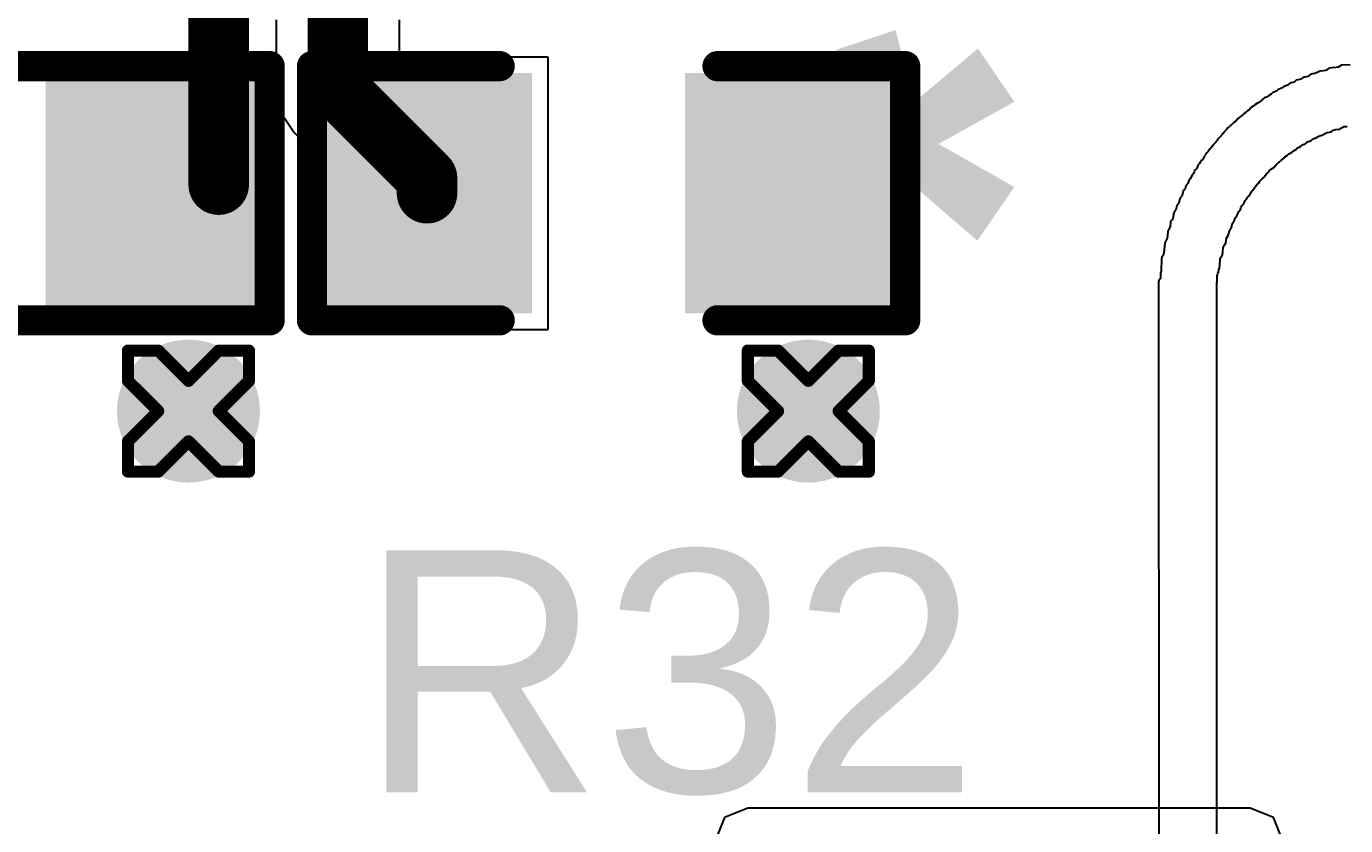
# Model space of a CAD drawing. Header units: inches. Extents: x -0.2 to 17.4, y -0.2 to 2.6.
# Drawn here: x 0.4288 to 0.6468, y 0.7425 to 0.8746 of the extents above; entities that cross this region are included whole.
import ezdxf

# ---------------------------------------------------------------- set-up
doc = ezdxf.new("R2010")
doc.units = ezdxf.units.IN
doc.header["$MEASUREMENT"] = 0
for name, color, linetype in [('Bottom Layer', 5, 'Continuous'), ('Bottom Overlay', 54, 'Continuous'), ('Drill Drawing', 1, 'Continuous'), ('Top Layer', 1, 'Continuous'), ('Top Overlay', 2, 'Continuous'), ('Top Paste', 8, 'Continuous'), ('Top Solder', 216, 'Continuous'), ('Via Holes', 16, 'Continuous')]:
    doc.layers.add(name, color=color, linetype=linetype)
doc.styles.add('Arial', font='', dxfattribs={"height": 0.2})
doc.styles.add('Arial_Bold', font='', dxfattribs={"height": 0.2})
doc.styles.get('Arial').set_extended_font_data('Arial')
doc.styles.get('Arial_Bold').set_extended_font_data('Arial', bold=True)

# ---------------------------------------------------------------- blocks, each defined once
blk = doc.blocks.new('R___0603_39')
at = {"layer": 'Top Layer'}
for points in [[(-0.015, 0.0175), (-0.015, -0.0175), (-0.045, -0.0175), (-0.045, 0.0175)], [(0.045, 0.0175), (0.045, -0.0175), (0.015, -0.0175), (0.015, 0.0175)]]:
    blk.add_hatch(color=1, dxfattribs=at).paths.add_polyline_path(points)
at = {"layer": 'Top Paste'}
for points in [[(-0.015, 0.0175), (-0.015, -0.0175), (-0.045, -0.0175), (-0.045, 0.0175)], [(0.045, 0.0175), (0.045, -0.0175), (0.015, -0.0175), (0.015, 0.0175)]]:
    blk.add_hatch(color=8, dxfattribs=at).paths.add_polyline_path(points)
at = {"layer": 'Top Solder'}
for points in [[(-0.011, 0.0215), (-0.011, -0.0215), (-0.049, -0.0215), (-0.049, 0.0215)], [(0.049, 0.0215), (0.049, -0.0215), (0.011, -0.0215), (0.011, 0.0215)]]:
    blk.add_hatch(color=216, dxfattribs=at).paths.add_polyline_path(points)
at = {"layer": 'Top Overlay'}
for points in [[(-0.048, 0.021, 0.005, 0.005, 0), (0.048, 0.021, 0.005, 0.005, 0)], [(-0.048, -0.021, 0.005, 0.005, 0), (-0.048, 0.021, 0.005, 0.005, 0)], [(0.048, -0.021, 0.005, 0.005, 0), (0.048, 0.021, 0.005, 0.005, 0)], [(-0.048, -0.021, 0.005, 0.005, 0), (0.048, -0.021, 0.005, 0.005, 0)]]:
    blk.add_lwpolyline(points, format="xyseb", dxfattribs=at)
for points in [[(-0.04925, 0.021, 0.0025, 0.0025, 1), (-0.04675, 0.021, 0.0025, 0.0025, 1)], [(-0.04925, 0.021, 0.0025, 0.0025, 1), (-0.04675, 0.021, 0.0025, 0.0025, 1)], [(0.04675, 0.021, 0.0025, 0.0025, 1), (0.04925, 0.021, 0.0025, 0.0025, 1)], [(0.04675, 0.021, 0.0025, 0.0025, 1), (0.04925, 0.021, 0.0025, 0.0025, 1)], [(-0.04925, -0.021, 0.0025, 0.0025, 1), (-0.04675, -0.021, 0.0025, 0.0025, 1)], [(-0.04925, -0.021, 0.0025, 0.0025, 1), (-0.04675, -0.021, 0.0025, 0.0025, 1)], [(0.04675, -0.021, 0.0025, 0.0025, 1), (0.04925, -0.021, 0.0025, 0.0025, 1)], [(0.04675, -0.021, 0.0025, 0.0025, 1), (0.04925, -0.021, 0.0025, 0.0025, 1)]]:
    blk.add_lwpolyline(points, format="xyseb", close=True, dxfattribs=at)
blk = doc.blocks.new('C___0603_99')
at = {"layer": 'Top Layer'}
for points in [[(-0.015, 0.0175), (-0.015, -0.0175), (-0.045, -0.0175), (-0.045, 0.0175)], [(0.045, 0.0175), (0.045, -0.0175), (0.015, -0.0175), (0.015, 0.0175)]]:
    blk.add_hatch(color=1, dxfattribs=at).paths.add_polyline_path(points)
at = {"layer": 'Top Paste'}
for points in [[(-0.015, 0.0175), (-0.015, -0.0175), (-0.045, -0.0175), (-0.045, 0.0175)], [(0.045, 0.0175), (0.045, -0.0175), (0.015, -0.0175), (0.015, 0.0175)]]:
    blk.add_hatch(color=8, dxfattribs=at).paths.add_polyline_path(points)
at = {"layer": 'Top Solder'}
for points in [[(-0.01264, 0.01986), (-0.01264, -0.01986), (-0.04736, -0.01986), (-0.04736, 0.01986)], [(0.04736, 0.01986), (0.04736, -0.01986), (0.01264, -0.01986), (0.01264, 0.01986)]]:
    blk.add_hatch(color=216, dxfattribs=at).paths.add_polyline_path(points)
at = {"layer": 'Top Overlay'}
for points in [[(-0.018, 0.021, 0.005, 0.005, 0), (-0.049, 0.021, 0.005, 0.005, 0)], [(-0.049, 0.021, 0.005, 0.005, 0), (-0.049, -0.021, 0.005, 0.005, 0)], [(0.049, 0.021, 0.005, 0.005, 0), (0.018, 0.021, 0.005, 0.005, 0)], [(0.049, 0.021, 0.005, 0.005, 0), (0.049, -0.021, 0.005, 0.005, 0)], [(-0.018, -0.021, 0.005, 0.005, 0), (-0.049, -0.021, 0.005, 0.005, 0)], [(0.049, -0.021, 0.005, 0.005, 0), (0.018, -0.021, 0.005, 0.005, 0)]]:
    blk.add_lwpolyline(points, format="xyseb", dxfattribs=at)
for points in [[(-0.05025, 0.021, 0.0025, 0.0025, 1), (-0.04775, 0.021, 0.0025, 0.0025, 1)], [(-0.05025, 0.021, 0.0025, 0.0025, 1), (-0.04775, 0.021, 0.0025, 0.0025, 1)], [(-0.01925, 0.021, 0.0025, 0.0025, 1), (-0.01675, 0.021, 0.0025, 0.0025, 1)], [(0.01675, 0.021, 0.0025, 0.0025, 1), (0.01925, 0.021, 0.0025, 0.0025, 1)], [(0.04775, 0.021, 0.0025, 0.0025, 1), (0.05025, 0.021, 0.0025, 0.0025, 1)], [(0.04775, 0.021, 0.0025, 0.0025, 1), (0.05025, 0.021, 0.0025, 0.0025, 1)], [(-0.05025, -0.021, 0.0025, 0.0025, 1), (-0.04775, -0.021, 0.0025, 0.0025, 1)], [(-0.05025, -0.021, 0.0025, 0.0025, 1), (-0.04775, -0.021, 0.0025, 0.0025, 1)], [(-0.01925, -0.021, 0.0025, 0.0025, 1), (-0.01675, -0.021, 0.0025, 0.0025, 1)], [(0.01675, -0.021, 0.0025, 0.0025, 1), (0.01925, -0.021, 0.0025, 0.0025, 1)], [(0.04775, -0.021, 0.0025, 0.0025, 1), (0.05025, -0.021, 0.0025, 0.0025, 1)], [(0.04775, -0.021, 0.0025, 0.0025, 1), (0.05025, -0.021, 0.0025, 0.0025, 1)]]:
    blk.add_lwpolyline(points, format="xyseb", close=True, dxfattribs=at)

msp = doc.modelspace()

# ---------------------------------------------------------------- hatches: boundary and pattern name
at = {"layer": 'Bottom Layer'}
h = msp.add_hatch(color=5, dxfattribs=at)
edge = h.paths.add_edge_path()
edge.add_arc((0.45559, 0.811), 0.01181, 0, 360)
h = msp.add_hatch(color=5, dxfattribs=at)
edge = h.paths.add_edge_path()
edge.add_arc((0.558, 0.811), 0.01181, 0, 360)
at = {"layer": 'Top Layer'}
h = msp.add_hatch(color=1, dxfattribs=at)
edge = h.paths.add_edge_path()
edge.add_arc((0.45559, 0.811), 0.01181, 0, 360)
h = msp.add_hatch(color=1, dxfattribs=at)
edge = h.paths.add_edge_path()
edge.add_arc((0.558, 0.811), 0.01181, 0, 360)
at = {"layer": 'Via Holes'}
h = msp.add_hatch(color=7, dxfattribs=at)
edge = h.paths.add_edge_path()
edge.add_arc((0.45559, 0.811), 0.00591, 0, 360)
h = msp.add_hatch(color=7, dxfattribs=at)
edge = h.paths.add_edge_path()
edge.add_arc((0.558, 0.811), 0.00591, 0, 360)

# ---------------------------------------------------------------- linework, layer by layer
at = {"layer": 'Bottom Overlay'}
for p, q in [((0.64384, 0.8675), (0.64374, 0.8674)), ((0.64395, 0.86755), (0.64384, 0.8675)), ((0.64405, 0.86766), (0.64395, 0.86755)), ((0.64451, 0.86771), (0.64405, 0.86766)), ((0.64519, 0.86776), (0.64451, 0.86771)), ((0.64555, 0.86781), (0.64519, 0.86776)), ((0.64611, 0.86817), (0.64555, 0.86781)), ((0.64751, 0.86823), (0.64611, 0.86817)), ((0.63826, 0.86538), (0.63775, 0.86523)), ((0.63842, 0.86554), (0.63826, 0.86538)), ((0.6386, 0.86567), (0.63842, 0.86554)), ((0.63894, 0.86575), (0.6386, 0.86567)), ((0.63935, 0.86585), (0.63894, 0.86575)), ((0.63943, 0.86593), (0.63935, 0.86585)), ((0.63974, 0.86613), (0.63943, 0.86593)), ((0.63994, 0.86619), (0.63974, 0.86613)), ((0.64038, 0.86626), (0.63994, 0.86619)), ((0.64064, 0.86637), (0.64038, 0.86626)), ((0.64072, 0.86644), (0.64064, 0.86637)), ((0.64103, 0.86665), (0.64072, 0.86644)), ((0.64131, 0.86673), (0.64103, 0.86665)), ((0.64167, 0.86678), (0.64131, 0.86673)), ((0.64255, 0.86719), (0.64167, 0.86678)), ((0.64312, 0.86724), (0.64255, 0.86719)), ((0.64348, 0.8673), (0.64312, 0.86724)), ((0.64374, 0.8674), (0.64348, 0.8673)), ((0.63403, 0.86311), (0.63367, 0.86285)), ((0.63449, 0.86337), (0.63403, 0.86311)), ((0.63475, 0.86363), (0.63449, 0.86337)), ((0.63532, 0.86384), (0.63475, 0.86363)), ((0.63558, 0.86409), (0.63532, 0.86384)), ((0.63576, 0.86422), (0.63558, 0.86409)), ((0.63604, 0.8643), (0.63576, 0.86422)), ((0.6363, 0.8644), (0.63604, 0.8643)), ((0.63653, 0.86464), (0.6363, 0.8644)), ((0.63687, 0.86477), (0.63653, 0.86464)), ((0.63723, 0.86487), (0.63687, 0.86477)), ((0.63739, 0.86502), (0.63723, 0.86487)), ((0.63775, 0.86523), (0.63739, 0.86502)), ((0.63124, 0.8612), (0.63083, 0.86079)), ((0.6315, 0.86136), (0.63124, 0.8612)), ((0.63176, 0.86161), (0.6315, 0.86136)), ((0.63222, 0.86187), (0.63176, 0.86161)), ((0.63232, 0.86192), (0.63222, 0.86187)), ((0.63253, 0.86213), (0.63232, 0.86192)), ((0.63289, 0.86234), (0.63253, 0.86213)), ((0.633, 0.86239), (0.63289, 0.86234)), ((0.63302, 0.86247), (0.633, 0.86239)), ((0.6332, 0.86265), (0.63302, 0.86247)), ((0.63338, 0.86278), (0.6332, 0.86265)), ((0.63367, 0.86285), (0.63338, 0.86278)), ((0.6285, 0.85888), (0.62822, 0.85864)), ((0.62861, 0.85893), (0.6285, 0.85888)), ((0.62897, 0.85929), (0.62861, 0.85893)), ((0.62907, 0.85934), (0.62897, 0.85929)), ((0.62915, 0.85942), (0.62907, 0.85934)), ((0.6292, 0.85952), (0.62915, 0.85942)), ((0.62938, 0.8597), (0.6292, 0.85952)), ((0.62974, 0.85991), (0.62938, 0.8597)), ((0.63, 0.86017), (0.62974, 0.85991)), ((0.63026, 0.86032), (0.63, 0.86017)), ((0.63057, 0.86063), (0.63026, 0.86032)), ((0.63083, 0.86079), (0.63057, 0.86063)), ((0.62644, 0.85676), (0.6262, 0.85653)), ((0.62667, 0.85704), (0.62644, 0.85676)), ((0.62672, 0.85715), (0.62667, 0.85704)), ((0.62713, 0.85756), (0.62672, 0.85715)), ((0.62726, 0.85774), (0.62713, 0.85756)), ((0.62737, 0.85779), (0.62726, 0.85774)), ((0.6277, 0.85813), (0.62737, 0.85779)), ((0.62775, 0.85823), (0.6277, 0.85813)), ((0.62783, 0.85826), (0.62775, 0.85823)), ((0.62822, 0.85864), (0.62783, 0.85826)), ((0.6426, 0.85655), (0.64302, 0.8566)), ((0.64302, 0.8566), (0.64338, 0.85686)), ((0.64338, 0.85686), (0.64374, 0.85702)), ((0.64374, 0.85702), (0.64436, 0.85712)), ((0.64436, 0.85712), (0.64464, 0.85735)), ((0.64464, 0.85735), (0.64472, 0.85743)), ((0.64472, 0.85743), (0.64508, 0.85753)), ((0.64508, 0.85753), (0.64581, 0.85759)), ((0.64581, 0.85759), (0.64617, 0.85784)), ((0.64617, 0.85784), (0.64653, 0.858)), ((0.64653, 0.858), (0.64704, 0.85805)), ((0.62442, 0.85444), (0.62434, 0.85436)), ((0.62453, 0.85449), (0.62442, 0.85444)), ((0.62481, 0.85487), (0.62453, 0.85449)), ((0.62486, 0.85498), (0.62481, 0.85487)), ((0.62527, 0.85539), (0.62486, 0.85498)), ((0.62533, 0.85549), (0.62527, 0.85539)), ((0.62553, 0.8557), (0.62533, 0.85549)), ((0.62574, 0.85606), (0.62553, 0.8557)), ((0.62597, 0.85629), (0.62574, 0.85606)), ((0.62608, 0.85635), (0.62597, 0.85629)), ((0.62615, 0.85642), (0.62608, 0.85635)), ((0.6262, 0.85653), (0.62615, 0.85642)), ((0.6387, 0.85436), (0.63873, 0.85444)), ((0.63873, 0.85444), (0.63909, 0.85459)), ((0.63909, 0.85459), (0.63935, 0.85475)), ((0.63935, 0.85475), (0.63961, 0.855)), ((0.63961, 0.855), (0.6401, 0.85518)), ((0.6401, 0.85518), (0.64023, 0.85531)), ((0.64023, 0.85531), (0.64033, 0.85537)), ((0.64033, 0.85537), (0.64043, 0.85547)), ((0.64043, 0.85547), (0.641, 0.85567)), ((0.641, 0.85567), (0.64111, 0.85578)), ((0.64111, 0.85578), (0.64121, 0.85583)), ((0.64121, 0.85583), (0.64131, 0.85593)), ((0.64131, 0.85593), (0.64203, 0.85619)), ((0.64203, 0.85619), (0.64224, 0.8564)), ((0.64224, 0.8564), (0.6426, 0.85655)), ((0.6228, 0.85224), (0.62259, 0.85188)), ((0.62285, 0.85234), (0.6228, 0.85224)), ((0.62292, 0.85242), (0.62285, 0.85234)), ((0.62303, 0.85247), (0.62292, 0.85242)), ((0.62316, 0.8526), (0.62303, 0.85247)), ((0.62342, 0.85307), (0.62316, 0.8526)), ((0.62347, 0.85317), (0.62342, 0.85307)), ((0.62362, 0.85332), (0.62347, 0.85317)), ((0.62383, 0.85369), (0.62362, 0.85332)), ((0.62403, 0.85389), (0.62383, 0.85369)), ((0.62429, 0.85425), (0.62403, 0.85389)), ((0.62434, 0.85436), (0.62429, 0.85425)), ((0.63573, 0.85216), (0.63584, 0.85221)), ((0.63584, 0.85221), (0.6361, 0.85247)), ((0.6361, 0.85247), (0.6362, 0.85252)), ((0.6362, 0.85252), (0.63656, 0.85278)), ((0.63656, 0.85278), (0.63669, 0.85296)), ((0.63669, 0.85296), (0.63713, 0.85325)), ((0.63713, 0.85325), (0.63739, 0.85351)), ((0.63739, 0.85351), (0.63793, 0.85379)), ((0.63793, 0.85379), (0.63798, 0.85389)), ((0.63798, 0.85389), (0.63806, 0.85397)), ((0.63806, 0.85397), (0.63816, 0.85402)), ((0.63816, 0.85402), (0.63863, 0.85428)), ((0.63863, 0.85428), (0.6387, 0.85436)), ((0.6214, 0.85002), (0.6213, 0.84976)), ((0.62163, 0.85025), (0.6214, 0.85002)), ((0.62174, 0.85051), (0.62163, 0.85025)), ((0.62181, 0.85079), (0.62174, 0.85051)), ((0.62194, 0.85092), (0.62181, 0.85079)), ((0.62212, 0.85105), (0.62194, 0.85092)), ((0.62218, 0.85116), (0.62212, 0.85105)), ((0.62225, 0.85123), (0.62218, 0.85116)), ((0.62233, 0.85157), (0.62225, 0.85123)), ((0.62243, 0.85167), (0.62233, 0.85157)), ((0.62249, 0.85178), (0.62243, 0.85167)), ((0.62259, 0.85188), (0.62249, 0.85178)), ((0.63349, 0.84992), (0.63372, 0.8502)), ((0.63372, 0.8502), (0.6339, 0.85038)), ((0.6339, 0.85038), (0.63395, 0.85048)), ((0.63395, 0.85048), (0.63418, 0.85077)), ((0.63418, 0.85077), (0.63447, 0.851)), ((0.63447, 0.851), (0.63488, 0.85126)), ((0.63488, 0.85126), (0.63511, 0.85154)), ((0.63511, 0.85154), (0.63522, 0.85165)), ((0.63522, 0.85165), (0.63532, 0.8517)), ((0.63532, 0.8517), (0.6354, 0.85178)), ((0.6354, 0.85178), (0.63545, 0.85188)), ((0.63545, 0.85188), (0.63573, 0.85216)), ((0.62032, 0.84806), (0.62026, 0.84775)), ((0.62042, 0.84831), (0.62032, 0.84806)), ((0.6207, 0.8486), (0.62042, 0.84831)), ((0.62083, 0.84893), (0.6207, 0.8486)), ((0.62094, 0.84919), (0.62083, 0.84893)), ((0.62099, 0.8493), (0.62094, 0.84919)), ((0.62109, 0.8494), (0.62099, 0.8493)), ((0.6213, 0.84976), (0.62109, 0.8494)), ((0.63142, 0.84749), (0.63163, 0.84785)), ((0.63163, 0.84785), (0.63194, 0.84816)), ((0.63194, 0.84816), (0.63199, 0.84826)), ((0.63199, 0.84826), (0.63217, 0.8485)), ((0.63217, 0.8485), (0.63227, 0.84855)), ((0.63227, 0.84855), (0.63245, 0.84873)), ((0.63245, 0.84873), (0.63261, 0.84899)), ((0.63261, 0.84899), (0.63292, 0.8493)), ((0.63292, 0.8493), (0.63297, 0.8494)), ((0.63297, 0.8494), (0.6332, 0.84963)), ((0.6332, 0.84963), (0.63331, 0.84968)), ((0.63331, 0.84968), (0.63344, 0.84981)), ((0.63344, 0.84981), (0.63349, 0.84992)), ((0.61933, 0.84594), (0.61926, 0.8456)), ((0.61949, 0.8463), (0.61933, 0.84594)), ((0.61959, 0.8464), (0.61949, 0.8463)), ((0.61964, 0.84651), (0.61959, 0.8464)), ((0.61975, 0.84661), (0.61964, 0.84651)), ((0.6198, 0.84692), (0.61975, 0.84661)), ((0.61985, 0.84713), (0.6198, 0.84692)), ((0.61995, 0.84739), (0.61985, 0.84713)), ((0.62003, 0.84746), (0.61995, 0.84739)), ((0.62026, 0.84775), (0.62003, 0.84746)), ((0.63005, 0.84555), (0.63016, 0.84581)), ((0.63016, 0.84581), (0.63039, 0.84604)), ((0.63039, 0.84604), (0.63059, 0.8464)), ((0.63059, 0.8464), (0.63078, 0.84658)), ((0.63078, 0.84658), (0.63088, 0.84664)), ((0.63088, 0.84664), (0.63114, 0.84715)), ((0.63114, 0.84715), (0.63127, 0.84733)), ((0.63127, 0.84733), (0.63142, 0.84749)), ((0.61835, 0.84361), (0.6183, 0.8431)), ((0.61846, 0.84387), (0.61835, 0.84361)), ((0.61851, 0.84398), (0.61846, 0.84387)), ((0.61861, 0.84408), (0.61851, 0.84398)), ((0.61874, 0.84426), (0.61861, 0.84408)), ((0.61882, 0.8447), (0.61874, 0.84426)), ((0.61887, 0.84491), (0.61882, 0.8447)), ((0.61903, 0.84516), (0.61887, 0.84491)), ((0.61915, 0.84535), (0.61903, 0.84516)), ((0.61926, 0.8456), (0.61915, 0.84535)), ((0.62884, 0.84336), (0.62894, 0.84361)), ((0.62894, 0.84361), (0.62907, 0.84395)), ((0.62907, 0.84395), (0.62941, 0.84429)), ((0.62941, 0.84429), (0.62948, 0.84457)), ((0.62948, 0.84457), (0.62954, 0.84483)), ((0.62954, 0.84483), (0.62959, 0.84493)), ((0.62959, 0.84493), (0.62969, 0.84498)), ((0.62969, 0.84498), (0.62997, 0.84527)), ((0.62997, 0.84527), (0.63005, 0.84555)), ((0.61779, 0.84145), (0.61758, 0.84108)), ((0.61784, 0.84222), (0.61779, 0.84145)), ((0.61789, 0.84243), (0.61784, 0.84222)), ((0.6181, 0.84263), (0.61789, 0.84243)), ((0.61822, 0.84281), (0.6181, 0.84263)), ((0.6183, 0.8431), (0.61822, 0.84281)), ((0.62786, 0.84124), (0.62796, 0.8415)), ((0.62796, 0.8415), (0.62804, 0.84194)), ((0.62804, 0.84194), (0.62824, 0.84225)), ((0.62824, 0.84225), (0.62837, 0.84238)), ((0.62837, 0.84238), (0.62848, 0.84274)), ((0.62848, 0.84274), (0.62861, 0.84307)), ((0.62861, 0.84307), (0.62879, 0.84325)), ((0.62879, 0.84325), (0.62884, 0.84336)), ((0.61727, 0.83959), (0.61696, 0.83891)), ((0.61737, 0.84062), (0.61727, 0.83959)), ((0.61742, 0.84083), (0.61737, 0.84062)), ((0.61758, 0.84108), (0.61742, 0.84083)), ((0.62698, 0.83881), (0.62706, 0.83956)), ((0.62706, 0.83956), (0.62744, 0.8401)), ((0.62744, 0.8401), (0.62757, 0.84085)), ((0.62757, 0.84085), (0.6277, 0.84103)), ((0.6277, 0.84103), (0.62781, 0.84114)), ((0.62781, 0.84114), (0.62786, 0.84124)), ((0.61678, 0.83755), (0.61667, 0.83693)), ((0.61686, 0.83835), (0.61678, 0.83755)), ((0.61691, 0.83871), (0.61686, 0.83835)), ((0.61696, 0.83891), (0.61691, 0.83871)), ((0.62641, 0.8368), (0.62649, 0.83729)), ((0.62649, 0.83729), (0.62654, 0.83796)), ((0.62654, 0.83796), (0.62659, 0.83817)), ((0.62659, 0.83817), (0.62677, 0.83845)), ((0.62677, 0.83845), (0.62688, 0.83855)), ((0.62688, 0.83855), (0.62698, 0.83881)), ((0.61634, 0.83623), (0.61629, 0.83411)), ((0.61644, 0.83659), (0.61634, 0.83623)), ((0.6166, 0.83675), (0.61644, 0.83659)), ((0.61667, 0.83693), (0.6166, 0.83675)), ((0.62595, 0.83468), (0.626, 0.83504)), ((0.626, 0.83504), (0.62605, 0.83613)), ((0.62605, 0.83613), (0.62615, 0.83638)), ((0.62615, 0.83638), (0.6262, 0.83649)), ((0.6262, 0.83649), (0.62641, 0.8368)), ((0.61618, 0.83292), (0.61593, 0.83256)), ((0.61618, 0.83385), (0.61616, 0.83341)), ((0.61616, 0.83341), (0.61618, 0.83292)), ((0.61629, 0.83411), (0.61618, 0.83385)), ((0.62553, 0.83339), (0.62558, 0.83354)), ((0.62556, 0.833), (0.62553, 0.83339)), ((0.62553, 0.83236), (0.62556, 0.833)), ((0.62558, 0.83354), (0.62564, 0.83375)), ((0.62564, 0.83375), (0.62574, 0.83401)), ((0.62574, 0.83401), (0.62582, 0.83434)), ((0.62582, 0.83434), (0.62595, 0.83468)), ((0.61593, 0.83256), (0.61587, 0.83236)), ((0.61587, 0.83236), (0.61593, 0.67498)), ((0.62548, 0.8322), (0.62553, 0.83236)), ((0.62551, 0.83207), (0.62548, 0.8322)), ((0.62548, 0.67756), (0.62551, 0.83207))]:
    msp.add_line(p, q, dxfattribs=at)
at = {"layer": 'Drill Drawing'}
for points in [[(0.44559, 0.816, 0.002, 0.002, 0), (0.44559, 0.821, 0.002, 0.002, 0)], [(0.44559, 0.821, 0.002, 0.002, 0), (0.45059, 0.821, 0.002, 0.002, 0)], [(0.45059, 0.821, 0.002, 0.002, 0), (0.45559, 0.816, 0.002, 0.002, 0)], [(0.45559, 0.816, 0.002, 0.002, 0), (0.46059, 0.821, 0.002, 0.002, 0)], [(0.46059, 0.821, 0.002, 0.002, 0), (0.46559, 0.821, 0.002, 0.002, 0)], [(0.46559, 0.816, 0.002, 0.002, 0), (0.46559, 0.821, 0.002, 0.002, 0)], [(0.548, 0.816, 0.002, 0.002, 0), (0.548, 0.821, 0.002, 0.002, 0)], [(0.548, 0.821, 0.002, 0.002, 0), (0.553, 0.821, 0.002, 0.002, 0)], [(0.553, 0.821, 0.002, 0.002, 0), (0.558, 0.816, 0.002, 0.002, 0)], [(0.558, 0.816, 0.002, 0.002, 0), (0.563, 0.821, 0.002, 0.002, 0)], [(0.563, 0.821, 0.002, 0.002, 0), (0.568, 0.821, 0.002, 0.002, 0)], [(0.568, 0.816, 0.002, 0.002, 0), (0.568, 0.821, 0.002, 0.002, 0)], [(0.44559, 0.816, 0.002, 0.002, 0), (0.45059, 0.811, 0.002, 0.002, 0)], [(0.46059, 0.811, 0.002, 0.002, 0), (0.46559, 0.816, 0.002, 0.002, 0)], [(0.548, 0.816, 0.002, 0.002, 0), (0.553, 0.811, 0.002, 0.002, 0)], [(0.563, 0.811, 0.002, 0.002, 0), (0.568, 0.816, 0.002, 0.002, 0)], [(0.44559, 0.806, 0.002, 0.002, 0), (0.45059, 0.811, 0.002, 0.002, 0)], [(0.46059, 0.811, 0.002, 0.002, 0), (0.46559, 0.806, 0.002, 0.002, 0)], [(0.548, 0.806, 0.002, 0.002, 0), (0.553, 0.811, 0.002, 0.002, 0)], [(0.563, 0.811, 0.002, 0.002, 0), (0.568, 0.806, 0.002, 0.002, 0)], [(0.44559, 0.801, 0.002, 0.002, 0), (0.44559, 0.806, 0.002, 0.002, 0)], [(0.45059, 0.801, 0.002, 0.002, 0), (0.45559, 0.806, 0.002, 0.002, 0)], [(0.45559, 0.806, 0.002, 0.002, 0), (0.46059, 0.801, 0.002, 0.002, 0)], [(0.46559, 0.801, 0.002, 0.002, 0), (0.46559, 0.806, 0.002, 0.002, 0)], [(0.548, 0.801, 0.002, 0.002, 0), (0.548, 0.806, 0.002, 0.002, 0)], [(0.553, 0.801, 0.002, 0.002, 0), (0.558, 0.806, 0.002, 0.002, 0)], [(0.558, 0.806, 0.002, 0.002, 0), (0.563, 0.801, 0.002, 0.002, 0)], [(0.568, 0.801, 0.002, 0.002, 0), (0.568, 0.806, 0.002, 0.002, 0)], [(0.44559, 0.801, 0.002, 0.002, 0), (0.45059, 0.801, 0.002, 0.002, 0)], [(0.46059, 0.801, 0.002, 0.002, 0), (0.46559, 0.801, 0.002, 0.002, 0)], [(0.548, 0.801, 0.002, 0.002, 0), (0.553, 0.801, 0.002, 0.002, 0)], [(0.563, 0.801, 0.002, 0.002, 0), (0.568, 0.801, 0.002, 0.002, 0)]]:
    msp.add_lwpolyline(points, format="xyseb", dxfattribs=at)
for points in [[(0.44509, 0.821, 0.001, 0.001, 1), (0.44609, 0.821, 0.001, 0.001, 1)], [(0.44509, 0.821, 0.001, 0.001, 1), (0.44609, 0.821, 0.001, 0.001, 1)], [(0.45009, 0.821, 0.001, 0.001, 1), (0.45109, 0.821, 0.001, 0.001, 1)], [(0.45009, 0.821, 0.001, 0.001, 1), (0.45109, 0.821, 0.001, 0.001, 1)], [(0.46009, 0.821, 0.001, 0.001, 1), (0.46109, 0.821, 0.001, 0.001, 1)], [(0.46009, 0.821, 0.001, 0.001, 1), (0.46109, 0.821, 0.001, 0.001, 1)], [(0.46509, 0.821, 0.001, 0.001, 1), (0.46609, 0.821, 0.001, 0.001, 1)], [(0.46509, 0.821, 0.001, 0.001, 1), (0.46609, 0.821, 0.001, 0.001, 1)], [(0.5475, 0.821, 0.001, 0.001, 1), (0.5485, 0.821, 0.001, 0.001, 1)], [(0.5475, 0.821, 0.001, 0.001, 1), (0.5485, 0.821, 0.001, 0.001, 1)], [(0.5525, 0.821, 0.001, 0.001, 1), (0.5535, 0.821, 0.001, 0.001, 1)], [(0.5525, 0.821, 0.001, 0.001, 1), (0.5535, 0.821, 0.001, 0.001, 1)], [(0.5625, 0.821, 0.001, 0.001, 1), (0.5635, 0.821, 0.001, 0.001, 1)], [(0.5625, 0.821, 0.001, 0.001, 1), (0.5635, 0.821, 0.001, 0.001, 1)], [(0.5675, 0.821, 0.001, 0.001, 1), (0.5685, 0.821, 0.001, 0.001, 1)], [(0.5675, 0.821, 0.001, 0.001, 1), (0.5685, 0.821, 0.001, 0.001, 1)], [(0.44509, 0.816, 0.001, 0.001, 1), (0.44609, 0.816, 0.001, 0.001, 1)], [(0.44509, 0.816, 0.001, 0.001, 1), (0.44609, 0.816, 0.001, 0.001, 1)], [(0.45509, 0.816, 0.001, 0.001, 1), (0.45609, 0.816, 0.001, 0.001, 1)], [(0.45509, 0.816, 0.001, 0.001, 1), (0.45609, 0.816, 0.001, 0.001, 1)], [(0.46509, 0.816, 0.001, 0.001, 1), (0.46609, 0.816, 0.001, 0.001, 1)], [(0.46509, 0.816, 0.001, 0.001, 1), (0.46609, 0.816, 0.001, 0.001, 1)], [(0.5475, 0.816, 0.001, 0.001, 1), (0.5485, 0.816, 0.001, 0.001, 1)], [(0.5475, 0.816, 0.001, 0.001, 1), (0.5485, 0.816, 0.001, 0.001, 1)], [(0.5575, 0.816, 0.001, 0.001, 1), (0.5585, 0.816, 0.001, 0.001, 1)], [(0.5575, 0.816, 0.001, 0.001, 1), (0.5585, 0.816, 0.001, 0.001, 1)], [(0.5675, 0.816, 0.001, 0.001, 1), (0.5685, 0.816, 0.001, 0.001, 1)], [(0.5675, 0.816, 0.001, 0.001, 1), (0.5685, 0.816, 0.001, 0.001, 1)], [(0.45009, 0.811, 0.001, 0.001, 1), (0.45109, 0.811, 0.001, 0.001, 1)], [(0.45009, 0.811, 0.001, 0.001, 1), (0.45109, 0.811, 0.001, 0.001, 1)], [(0.46009, 0.811, 0.001, 0.001, 1), (0.46109, 0.811, 0.001, 0.001, 1)], [(0.46009, 0.811, 0.001, 0.001, 1), (0.46109, 0.811, 0.001, 0.001, 1)], [(0.5525, 0.811, 0.001, 0.001, 1), (0.5535, 0.811, 0.001, 0.001, 1)], [(0.5525, 0.811, 0.001, 0.001, 1), (0.5535, 0.811, 0.001, 0.001, 1)], [(0.5625, 0.811, 0.001, 0.001, 1), (0.5635, 0.811, 0.001, 0.001, 1)], [(0.5625, 0.811, 0.001, 0.001, 1), (0.5635, 0.811, 0.001, 0.001, 1)], [(0.44509, 0.806, 0.001, 0.001, 1), (0.44609, 0.806, 0.001, 0.001, 1)], [(0.44509, 0.806, 0.001, 0.001, 1), (0.44609, 0.806, 0.001, 0.001, 1)], [(0.45509, 0.806, 0.001, 0.001, 1), (0.45609, 0.806, 0.001, 0.001, 1)], [(0.45509, 0.806, 0.001, 0.001, 1), (0.45609, 0.806, 0.001, 0.001, 1)], [(0.46509, 0.806, 0.001, 0.001, 1), (0.46609, 0.806, 0.001, 0.001, 1)], [(0.46509, 0.806, 0.001, 0.001, 1), (0.46609, 0.806, 0.001, 0.001, 1)], [(0.5475, 0.806, 0.001, 0.001, 1), (0.5485, 0.806, 0.001, 0.001, 1)], [(0.5475, 0.806, 0.001, 0.001, 1), (0.5485, 0.806, 0.001, 0.001, 1)], [(0.5575, 0.806, 0.001, 0.001, 1), (0.5585, 0.806, 0.001, 0.001, 1)], [(0.5575, 0.806, 0.001, 0.001, 1), (0.5585, 0.806, 0.001, 0.001, 1)], [(0.5675, 0.806, 0.001, 0.001, 1), (0.5685, 0.806, 0.001, 0.001, 1)], [(0.5675, 0.806, 0.001, 0.001, 1), (0.5685, 0.806, 0.001, 0.001, 1)], [(0.44509, 0.801, 0.001, 0.001, 1), (0.44609, 0.801, 0.001, 0.001, 1)], [(0.44509, 0.801, 0.001, 0.001, 1), (0.44609, 0.801, 0.001, 0.001, 1)], [(0.45009, 0.801, 0.001, 0.001, 1), (0.45109, 0.801, 0.001, 0.001, 1)], [(0.45009, 0.801, 0.001, 0.001, 1), (0.45109, 0.801, 0.001, 0.001, 1)], [(0.46009, 0.801, 0.001, 0.001, 1), (0.46109, 0.801, 0.001, 0.001, 1)], [(0.46009, 0.801, 0.001, 0.001, 1), (0.46109, 0.801, 0.001, 0.001, 1)], [(0.46509, 0.801, 0.001, 0.001, 1), (0.46609, 0.801, 0.001, 0.001, 1)], [(0.46509, 0.801, 0.001, 0.001, 1), (0.46609, 0.801, 0.001, 0.001, 1)], [(0.5475, 0.801, 0.001, 0.001, 1), (0.5485, 0.801, 0.001, 0.001, 1)], [(0.5475, 0.801, 0.001, 0.001, 1), (0.5485, 0.801, 0.001, 0.001, 1)], [(0.5525, 0.801, 0.001, 0.001, 1), (0.5535, 0.801, 0.001, 0.001, 1)], [(0.5525, 0.801, 0.001, 0.001, 1), (0.5535, 0.801, 0.001, 0.001, 1)], [(0.5625, 0.801, 0.001, 0.001, 1), (0.5635, 0.801, 0.001, 0.001, 1)], [(0.5625, 0.801, 0.001, 0.001, 1), (0.5635, 0.801, 0.001, 0.001, 1)], [(0.5675, 0.801, 0.001, 0.001, 1), (0.5685, 0.801, 0.001, 0.001, 1)], [(0.5675, 0.801, 0.001, 0.001, 1), (0.5685, 0.801, 0.001, 0.001, 1)]]:
    msp.add_lwpolyline(points, format="xyseb", close=True, dxfattribs=at)
at = {"layer": 'Top Layer'}
for p, q in [((0.47007, 0.87566), (0.47007, 0.86423)), ((0.49046, 0.8695), (0.49046, 0.87566)), ((0.515, 0.8695), (0.49046, 0.8695)), ((0.515, 0.8245), (0.515, 0.8695)), ((0.47007, 0.86423), (0.47085, 0.86033)), ((0.47085, 0.86033), (0.47306, 0.85702)), ((0.47306, 0.85702), (0.475, 0.85508)), ((0.475, 0.85508), (0.475, 0.8245)), ((0.475, 0.8245), (0.515, 0.8245)), ((0.548, 0.74541), (0.54417, 0.74383)), ((0.631, 0.74541), (0.548, 0.74541)), ((0.63483, 0.74383), (0.631, 0.74541)), ((0.54417, 0.74383), (0.54259, 0.74)), ((0.63641, 0.74), (0.63483, 0.74383))]:
    msp.add_line(p, q, dxfattribs=at)
for points in [[(0.46058, 0.84842, 0.01, 0.01, 0), (0.46058, 0.90468, 0.01, 0.01, 0)], [(0.48027, 0.86423, 0.01, 0.01, 0), (0.48027, 0.90468, 0.01, 0.01, 0)], [(0.48027, 0.86423, 0.01, 0.01, 0), (0.495, 0.8495, 0.01, 0.01, 0)], [(0.495, 0.847, 0.01, 0.01, 0), (0.495, 0.8495, 0.01, 0.01, 0)]]:
    msp.add_lwpolyline(points, format="xyseb", dxfattribs=at)
for points in [[(0.47777, 0.86423, 0.005, 0.005, 1), (0.48277, 0.86423, 0.005, 0.005, 1)], [(0.47777, 0.86423, 0.005, 0.005, 1), (0.48277, 0.86423, 0.005, 0.005, 1)], [(0.4925, 0.8495, 0.005, 0.005, 1), (0.4975, 0.8495, 0.005, 0.005, 1)], [(0.4925, 0.8495, 0.005, 0.005, 1), (0.4975, 0.8495, 0.005, 0.005, 1)], [(0.45808, 0.84842, 0.005, 0.005, 1), (0.46308, 0.84842, 0.005, 0.005, 1)], [(0.4925, 0.847, 0.005, 0.005, 1), (0.4975, 0.847, 0.005, 0.005, 1)]]:
    msp.add_lwpolyline(points, format="xyseb", close=True, dxfattribs=at)

# ---------------------------------------------------------------- block references
msp.add_blockref('R___0603_39', (0.421, 0.847))
at = {"rotation": 180}
msp.add_blockref('C___0603_99', (0.525, 0.847), dxfattribs=at)

# ---------------------------------------------------------------- texts
at = {"layer": 'Top Overlay', "style": 'Arial_Bold'}
msp.add_text('*', height=0.07, rotation=90, dxfattribs=at).set_placement((0.62418, 0.836))
at = {"layer": 'Top Overlay', "style": 'Arial'}
msp.add_text('R32', height=0.04, dxfattribs=at).set_placement((0.48368, 0.74801))

doc.saveas('drawing.dxf')
